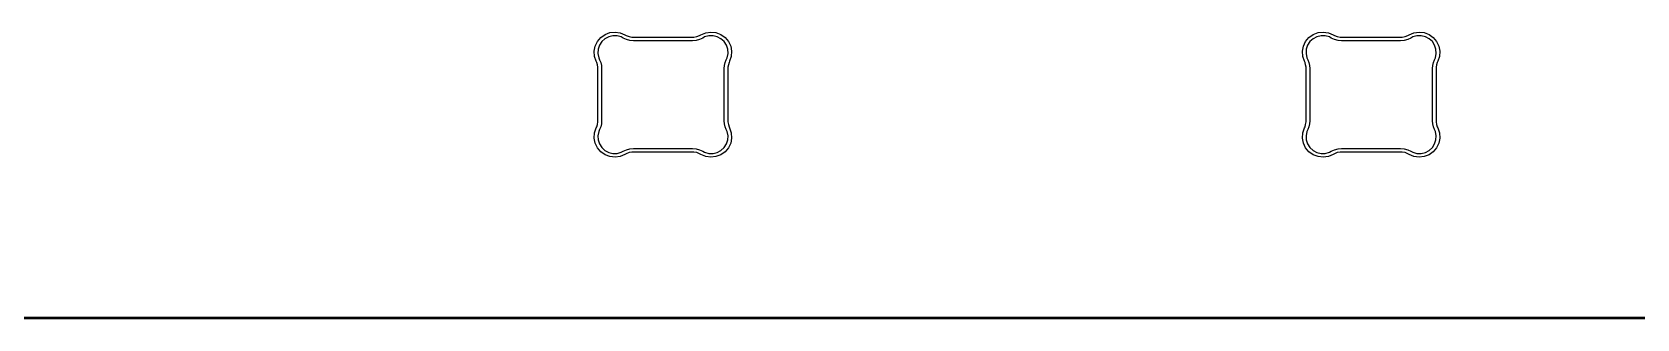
# Model space of a CAD drawing. Extents: x -0.9 to 12.5, y -6 to -2.
# Drawn here: x 7.492 to 9.192, y -5.967 to -5.663 of the extents above; entities that cross this region are included whole.
import ezdxf

# ---------------------------------------------------------------- set-up
doc = ezdxf.new("R2010")
doc.units = 0
doc.header["$MEASUREMENT"] = 0
doc.layers.add('BLACK', color=7, linetype='CONTINUOUS')

msp = doc.modelspace()

# ---------------------------------------------------------------- linework, layer by layer
at = {"layer": 'BLACK', "linetype": 'CONTINUOUS'}
for p, q in [((8.0885, -5.6777), (8.0909, -5.6727)), ((8.0909, -5.6727), (8.0944, -5.6685)), ((8.0954, -5.6729), (8.093, -5.6767)), ((8.0944, -5.6685), (8.0989, -5.6653)), ((8.0987, -5.6698), (8.0954, -5.6729)), ((8.1028, -5.6677), (8.0987, -5.6698)), ((8.0989, -5.6653), (8.104, -5.6633)), ((8.1072, -5.6666), (8.1028, -5.6677)), ((8.104, -5.6633), (8.1095, -5.6627)), ((8.1117, -5.6667), (8.1072, -5.6666)), ((8.1095, -5.6627), (8.115, -5.6635)), ((8.1161, -5.6679), (8.1117, -5.6667)), ((8.115, -5.6635), (8.12, -5.6657)), ((8.118, -5.6691), (8.1161, -5.6679)), ((8.1215, -5.6707), (8.118, -5.6691)), ((8.118, -5.6691), (8.118, -5.6691)), ((8.118, -5.6691), (8.118, -5.6691)), ((8.118, -5.6691), (8.118, -5.6691)), ((8.118, -5.6691), (8.118, -5.6691)), ((8.12, -5.6657), (8.12, -5.6657)), ((8.12, -5.6657), (8.12, -5.6657)), ((8.12, -5.6657), (8.12, -5.6657)), ((8.12, -5.6657), (8.12, -5.6657)), ((8.12, -5.6657), (8.12, -5.6657)), ((8.12, -5.6657), (8.1214, -5.6665)), ((8.1214, -5.6665), (8.1243, -5.6676)), ((8.1252, -5.6717), (8.1215, -5.6707)), ((8.1243, -5.6676), (8.1274, -5.6681)), ((8.129, -5.672), (8.1252, -5.6717)), ((8.1274, -5.6681), (8.129, -5.6681)), ((8.129, -5.6681), (8.129, -5.6681)), ((8.129, -5.6681), (8.129, -5.6681)), ((8.129, -5.6681), (8.1915, -5.6681)), ((8.1915, -5.672), (8.129, -5.672)), ((8.129, -5.672), (8.129, -5.672)), ((8.1915, -5.6681), (8.1915, -5.6681)), ((8.1915, -5.6681), (8.1915, -5.6681)), ((8.1915, -5.6681), (8.1915, -5.6681)), ((8.1915, -5.6681), (8.1931, -5.6681)), ((8.1953, -5.6717), (8.1915, -5.672)), ((8.1915, -5.672), (8.1915, -5.672)), ((8.1915, -5.672), (8.1915, -5.672)), ((8.1931, -5.6681), (8.1962, -5.6676)), ((8.199, -5.6707), (8.1953, -5.6717)), ((8.1962, -5.6676), (8.1991, -5.6665)), ((8.2024, -5.6691), (8.199, -5.6707)), ((8.1991, -5.6665), (8.2005, -5.6657)), ((8.2005, -5.6657), (8.2055, -5.6635)), ((8.2005, -5.6657), (8.2005, -5.6657)), ((8.2005, -5.6657), (8.2005, -5.6657)), ((8.2005, -5.6657), (8.2005, -5.6657)), ((8.2044, -5.6679), (8.2024, -5.6691)), ((8.2024, -5.6691), (8.2024, -5.6691)), ((8.2024, -5.6691), (8.2024, -5.6691)), ((8.2024, -5.6691), (8.2024, -5.6691)), ((8.2088, -5.6667), (8.2044, -5.6679)), ((8.2055, -5.6635), (8.211, -5.6627)), ((8.2133, -5.6666), (8.2088, -5.6667)), ((8.211, -5.6627), (8.2164, -5.6633)), ((8.2177, -5.6677), (8.2133, -5.6666)), ((8.2164, -5.6633), (8.2216, -5.6653)), ((8.2217, -5.6698), (8.2177, -5.6677)), ((8.2216, -5.6653), (8.2261, -5.6685)), ((8.2251, -5.6729), (8.2217, -5.6698)), ((8.2275, -5.6767), (8.2251, -5.6729)), ((8.2261, -5.6685), (8.2296, -5.6727)), ((8.2296, -5.6727), (8.232, -5.6777)), ((8.8385, -5.6777), (8.8409, -5.6727)), ((8.8409, -5.6727), (8.8444, -5.6685)), ((8.8454, -5.6729), (8.843, -5.6767)), ((8.8444, -5.6685), (8.8489, -5.6653)), ((8.8487, -5.6698), (8.8454, -5.6729)), ((8.8528, -5.6677), (8.8487, -5.6698)), ((8.8489, -5.6653), (8.854, -5.6633)), ((8.8572, -5.6666), (8.8528, -5.6677)), ((8.854, -5.6633), (8.8595, -5.6627)), ((8.8617, -5.6667), (8.8572, -5.6666)), ((8.8595, -5.6627), (8.865, -5.6635)), ((8.8661, -5.6679), (8.8617, -5.6667)), ((8.865, -5.6635), (8.87, -5.6657)), ((8.868, -5.6691), (8.8661, -5.6679)), ((8.8715, -5.6707), (8.868, -5.6691)), ((8.868, -5.6691), (8.868, -5.6691)), ((8.868, -5.6691), (8.868, -5.6691)), ((8.868, -5.6691), (8.868, -5.6691)), ((8.868, -5.6691), (8.868, -5.6691)), ((8.87, -5.6657), (8.87, -5.6657)), ((8.87, -5.6657), (8.87, -5.6657)), ((8.87, -5.6657), (8.87, -5.6657)), ((8.87, -5.6657), (8.87, -5.6657)), ((8.87, -5.6657), (8.87, -5.6657)), ((8.87, -5.6657), (8.8714, -5.6665)), ((8.8714, -5.6665), (8.8743, -5.6676)), ((8.8752, -5.6717), (8.8715, -5.6707)), ((8.8743, -5.6676), (8.8774, -5.6681)), ((8.879, -5.672), (8.8752, -5.6717)), ((8.8774, -5.6681), (8.879, -5.6681)), ((8.879, -5.6681), (8.879, -5.6681)), ((8.879, -5.6681), (8.879, -5.6681)), ((8.879, -5.6681), (8.9415, -5.6681)), ((8.9415, -5.672), (8.879, -5.672)), ((8.879, -5.672), (8.879, -5.672)), ((8.9415, -5.6681), (8.9415, -5.6681)), ((8.9415, -5.6681), (8.9415, -5.6681)), ((8.9415, -5.6681), (8.9415, -5.6681)), ((8.9415, -5.6681), (8.9431, -5.6681)), ((8.9453, -5.6717), (8.9415, -5.672)), ((8.9415, -5.672), (8.9415, -5.672)), ((8.9415, -5.672), (8.9415, -5.672)), ((8.9431, -5.6681), (8.9462, -5.6676)), ((8.949, -5.6707), (8.9453, -5.6717)), ((8.9462, -5.6676), (8.9491, -5.6665)), ((8.9524, -5.6691), (8.949, -5.6707)), ((8.9491, -5.6665), (8.9505, -5.6657)), ((8.9505, -5.6657), (8.9555, -5.6635)), ((8.9505, -5.6657), (8.9505, -5.6657)), ((8.9505, -5.6657), (8.9505, -5.6657)), ((8.9505, -5.6657), (8.9505, -5.6657)), ((8.9544, -5.6679), (8.9524, -5.6691)), ((8.9524, -5.6691), (8.9524, -5.6691)), ((8.9524, -5.6691), (8.9524, -5.6691)), ((8.9524, -5.6691), (8.9524, -5.6691)), ((8.9588, -5.6667), (8.9544, -5.6679)), ((8.9555, -5.6635), (8.961, -5.6627)), ((8.9633, -5.6666), (8.9588, -5.6667)), ((8.961, -5.6627), (8.9664, -5.6633)), ((8.9677, -5.6677), (8.9633, -5.6666)), ((8.9664, -5.6633), (8.9716, -5.6653)), ((8.9717, -5.6698), (8.9677, -5.6677)), ((8.9716, -5.6653), (8.9761, -5.6685)), ((8.9751, -5.6729), (8.9717, -5.6698)), ((8.9775, -5.6767), (8.9751, -5.6729)), ((8.9761, -5.6685), (8.9796, -5.6727)), ((8.9796, -5.6727), (8.982, -5.6777)), ((8.0875, -5.6831), (8.0885, -5.6777)), ((8.0878, -5.6886), (8.0875, -5.6831)), ((8.0896, -5.6938), (8.0878, -5.6886)), ((8.0916, -5.681), (8.0913, -5.6856)), ((8.0913, -5.6856), (8.0922, -5.69)), ((8.093, -5.6767), (8.0916, -5.681)), ((8.0922, -5.69), (8.0931, -5.6921)), ((8.0931, -5.6921), (8.0943, -5.6951)), ((8.2262, -5.6951), (8.2273, -5.6921)), ((8.2273, -5.6921), (8.2283, -5.69)), ((8.2273, -5.6921), (8.2273, -5.6921)), ((8.2273, -5.6921), (8.2273, -5.6921)), ((8.2273, -5.6921), (8.2273, -5.6921)), ((8.2273, -5.6921), (8.2273, -5.6921)), ((8.2273, -5.6921), (8.2273, -5.6921)), ((8.2289, -5.681), (8.2275, -5.6767)), ((8.2283, -5.69), (8.2292, -5.6856)), ((8.2292, -5.6856), (8.2289, -5.681)), ((8.2326, -5.6886), (8.2309, -5.6938)), ((8.232, -5.6777), (8.233, -5.6831)), ((8.233, -5.6831), (8.2326, -5.6886)), ((8.8375, -5.6831), (8.8385, -5.6777)), ((8.8378, -5.6886), (8.8375, -5.6831)), ((8.8396, -5.6938), (8.8378, -5.6886)), ((8.8416, -5.681), (8.8413, -5.6856)), ((8.8413, -5.6856), (8.8422, -5.69)), ((8.843, -5.6767), (8.8416, -5.681)), ((8.8422, -5.69), (8.8431, -5.6921)), ((8.8431, -5.6921), (8.8443, -5.6951)), ((8.9762, -5.6951), (8.9773, -5.6921)), ((8.9773, -5.6921), (8.9783, -5.69)), ((8.9773, -5.6921), (8.9773, -5.6921)), ((8.9773, -5.6921), (8.9773, -5.6921)), ((8.9773, -5.6921), (8.9773, -5.6921)), ((8.9773, -5.6921), (8.9773, -5.6921)), ((8.9773, -5.6921), (8.9773, -5.6921)), ((8.9789, -5.681), (8.9775, -5.6767)), ((8.9783, -5.69), (8.9792, -5.6856)), ((8.9792, -5.6856), (8.9789, -5.681)), ((8.9826, -5.6886), (8.9809, -5.6938)), ((8.982, -5.6777), (8.983, -5.6831)), ((8.983, -5.6831), (8.9826, -5.6886)), ((8.0902, -5.695), (8.0896, -5.6938)), ((8.0896, -5.6938), (8.0896, -5.6938)), ((8.0909, -5.6975), (8.0902, -5.695)), ((8.0913, -5.7001), (8.0909, -5.6975)), ((8.0913, -5.7015), (8.0913, -5.7001)), ((8.0913, -5.7568), (8.0913, -5.7015)), ((8.0913, -5.7015), (8.0913, -5.7015)), ((8.0943, -5.6951), (8.095, -5.6982)), ((8.095, -5.6982), (8.0953, -5.7015)), ((8.0953, -5.7015), (8.0953, -5.7015)), ((8.0953, -5.7015), (8.0953, -5.7015)), ((8.0953, -5.7015), (8.0953, -5.7015)), ((8.0953, -5.7015), (8.0953, -5.7568)), ((8.2252, -5.7015), (8.2254, -5.6982)), ((8.2252, -5.7568), (8.2252, -5.7015)), ((8.2252, -5.7015), (8.2252, -5.7015)), ((8.2252, -5.7015), (8.2252, -5.7015)), ((8.2254, -5.6982), (8.2262, -5.6951)), ((8.2295, -5.6975), (8.2291, -5.7001)), ((8.2291, -5.7001), (8.2291, -5.7015)), ((8.2291, -5.7015), (8.2291, -5.7568)), ((8.2303, -5.695), (8.2295, -5.6975)), ((8.2309, -5.6938), (8.2303, -5.695)), ((8.2309, -5.6938), (8.2309, -5.6938)), ((8.2309, -5.6938), (8.2309, -5.6938)), ((8.2309, -5.6938), (8.2309, -5.6938)), ((8.2309, -5.6938), (8.2309, -5.6938)), ((8.8402, -5.695), (8.8396, -5.6938)), ((8.8396, -5.6938), (8.8396, -5.6938)), ((8.8409, -5.6975), (8.8402, -5.695)), ((8.8413, -5.7001), (8.8409, -5.6975)), ((8.8413, -5.7015), (8.8413, -5.7001)), ((8.8413, -5.7568), (8.8413, -5.7015)), ((8.8413, -5.7015), (8.8413, -5.7015)), ((8.8443, -5.6951), (8.845, -5.6982)), ((8.845, -5.6982), (8.8453, -5.7015)), ((8.8453, -5.7015), (8.8453, -5.7015)), ((8.8453, -5.7015), (8.8453, -5.7015)), ((8.8453, -5.7015), (8.8453, -5.7015)), ((8.8453, -5.7015), (8.8453, -5.7568)), ((8.9752, -5.7015), (8.9754, -5.6982)), ((8.9752, -5.7568), (8.9752, -5.7015)), ((8.9752, -5.7015), (8.9752, -5.7015)), ((8.9752, -5.7015), (8.9752, -5.7015)), ((8.9754, -5.6982), (8.9762, -5.6951)), ((8.9795, -5.6975), (8.9791, -5.7001)), ((8.9791, -5.7001), (8.9791, -5.7015)), ((8.9791, -5.7015), (8.9791, -5.7568)), ((8.9803, -5.695), (8.9795, -5.6975)), ((8.9809, -5.6938), (8.9803, -5.695)), ((8.9809, -5.6938), (8.9809, -5.6938)), ((8.9809, -5.6938), (8.9809, -5.6938)), ((8.9809, -5.6938), (8.9809, -5.6938)), ((8.9809, -5.6938), (8.9809, -5.6938)), ((8.0902, -5.7633), (8.0909, -5.7608)), ((8.0909, -5.7608), (8.0913, -5.7581)), ((8.0913, -5.7581), (8.0913, -5.7568)), ((8.0913, -5.7568), (8.0913, -5.7568)), ((8.095, -5.76), (8.0943, -5.7632)), ((8.0953, -5.7568), (8.095, -5.76)), ((8.0953, -5.7568), (8.0953, -5.7568)), ((8.0953, -5.7568), (8.0953, -5.7568)), ((8.2254, -5.76), (8.2252, -5.7568)), ((8.2252, -5.7568), (8.2252, -5.7568)), ((8.2252, -5.7568), (8.2252, -5.7568)), ((8.2252, -5.7568), (8.2252, -5.7568)), ((8.2262, -5.7632), (8.2254, -5.76)), ((8.2291, -5.7568), (8.2291, -5.7568)), ((8.2291, -5.7568), (8.2291, -5.7581)), ((8.2291, -5.7581), (8.2295, -5.7608)), ((8.2295, -5.7608), (8.2303, -5.7633)), ((8.8402, -5.7633), (8.8409, -5.7608)), ((8.8409, -5.7608), (8.8413, -5.7581)), ((8.8413, -5.7581), (8.8413, -5.7568)), ((8.8413, -5.7568), (8.8413, -5.7568)), ((8.845, -5.76), (8.8443, -5.7632)), ((8.8453, -5.7568), (8.845, -5.76)), ((8.8453, -5.7568), (8.8453, -5.7568)), ((8.8453, -5.7568), (8.8453, -5.7568)), ((8.9754, -5.76), (8.9752, -5.7568)), ((8.9752, -5.7568), (8.9752, -5.7568)), ((8.9752, -5.7568), (8.9752, -5.7568)), ((8.9752, -5.7568), (8.9752, -5.7568)), ((8.9762, -5.7632), (8.9754, -5.76)), ((8.9791, -5.7568), (8.9791, -5.7568)), ((8.9791, -5.7568), (8.9791, -5.7581)), ((8.9791, -5.7581), (8.9795, -5.7608)), ((8.9795, -5.7608), (8.9803, -5.7633)), ((8.0875, -5.7752), (8.0878, -5.7697)), ((8.0885, -5.7806), (8.0875, -5.7752)), ((8.0878, -5.7697), (8.0896, -5.7645)), ((8.0896, -5.7645), (8.0902, -5.7633)), ((8.0896, -5.7645), (8.0896, -5.7645)), ((8.0896, -5.7645), (8.0896, -5.7645)), ((8.0896, -5.7645), (8.0896, -5.7645)), ((8.0896, -5.7645), (8.0896, -5.7645)), ((8.0922, -5.7682), (8.0913, -5.7727)), ((8.0913, -5.7727), (8.0916, -5.7772)), ((8.0916, -5.7772), (8.093, -5.7815)), ((8.0931, -5.7662), (8.0922, -5.7682)), ((8.0943, -5.7632), (8.0931, -5.7662)), ((8.0931, -5.7662), (8.0931, -5.7662)), ((8.0931, -5.7662), (8.0931, -5.7662)), ((8.0931, -5.7662), (8.0931, -5.7662)), ((8.0931, -5.7662), (8.0931, -5.7662)), ((8.0931, -5.7662), (8.0931, -5.7662)), ((8.2273, -5.7662), (8.2262, -5.7632)), ((8.2283, -5.7682), (8.2273, -5.7662)), ((8.2273, -5.7662), (8.2273, -5.7662)), ((8.2273, -5.7662), (8.2273, -5.7662)), ((8.2275, -5.7815), (8.2289, -5.7772)), ((8.2292, -5.7727), (8.2283, -5.7682)), ((8.2289, -5.7772), (8.2292, -5.7727)), ((8.2303, -5.7633), (8.2309, -5.7645)), ((8.2309, -5.7645), (8.2309, -5.7645)), ((8.2309, -5.7645), (8.2309, -5.7645)), ((8.2309, -5.7645), (8.2326, -5.7697)), ((8.233, -5.7752), (8.232, -5.7806)), ((8.2326, -5.7697), (8.233, -5.7752)), ((8.8375, -5.7752), (8.8378, -5.7697)), ((8.8385, -5.7806), (8.8375, -5.7752)), ((8.8378, -5.7697), (8.8396, -5.7645)), ((8.8396, -5.7645), (8.8402, -5.7633)), ((8.8396, -5.7645), (8.8396, -5.7645)), ((8.8396, -5.7645), (8.8396, -5.7645)), ((8.8396, -5.7645), (8.8396, -5.7645)), ((8.8396, -5.7645), (8.8396, -5.7645)), ((8.8422, -5.7682), (8.8413, -5.7727)), ((8.8413, -5.7727), (8.8416, -5.7772)), ((8.8416, -5.7772), (8.843, -5.7815)), ((8.8431, -5.7662), (8.8422, -5.7682)), ((8.8443, -5.7632), (8.8431, -5.7662)), ((8.8431, -5.7662), (8.8431, -5.7662)), ((8.8431, -5.7662), (8.8431, -5.7662)), ((8.8431, -5.7662), (8.8431, -5.7662)), ((8.8431, -5.7662), (8.8431, -5.7662)), ((8.8431, -5.7662), (8.8431, -5.7662)), ((8.9773, -5.7662), (8.9762, -5.7632)), ((8.9783, -5.7682), (8.9773, -5.7662)), ((8.9773, -5.7662), (8.9773, -5.7662)), ((8.9773, -5.7662), (8.9773, -5.7662)), ((8.9775, -5.7815), (8.9789, -5.7772)), ((8.9792, -5.7727), (8.9783, -5.7682)), ((8.9789, -5.7772), (8.9792, -5.7727)), ((8.9803, -5.7633), (8.9809, -5.7645)), ((8.9809, -5.7645), (8.9809, -5.7645)), ((8.9809, -5.7645), (8.9809, -5.7645)), ((8.9809, -5.7645), (8.9826, -5.7697)), ((8.983, -5.7752), (8.982, -5.7806)), ((8.9826, -5.7697), (8.983, -5.7752)), ((8.0909, -5.7856), (8.0885, -5.7806)), ((8.0944, -5.7898), (8.0909, -5.7856)), ((8.093, -5.7815), (8.0954, -5.7854)), ((8.0989, -5.793), (8.0944, -5.7898)), ((8.0954, -5.7854), (8.0987, -5.7884)), ((8.0987, -5.7884), (8.1028, -5.7906)), ((8.104, -5.7949), (8.0989, -5.793)), ((8.1028, -5.7906), (8.1072, -5.7916)), ((8.1095, -5.7955), (8.104, -5.7949)), ((8.1072, -5.7916), (8.1117, -5.7915)), ((8.115, -5.7947), (8.1095, -5.7955)), ((8.1117, -5.7915), (8.1161, -5.7903)), ((8.12, -5.7926), (8.115, -5.7947)), ((8.1161, -5.7903), (8.118, -5.7892)), ((8.118, -5.7892), (8.1215, -5.7876)), ((8.118, -5.7892), (8.118, -5.7892)), ((8.1214, -5.7918), (8.12, -5.7926)), ((8.12, -5.7926), (8.12, -5.7926)), ((8.12, -5.7926), (8.12, -5.7926)), ((8.1243, -5.7907), (8.1214, -5.7918)), ((8.1215, -5.7876), (8.1252, -5.7866)), ((8.1274, -5.7902), (8.1243, -5.7907)), ((8.1252, -5.7866), (8.129, -5.7862)), ((8.129, -5.7902), (8.1274, -5.7902)), ((8.129, -5.7862), (8.129, -5.7862)), ((8.129, -5.7862), (8.129, -5.7862)), ((8.129, -5.7862), (8.129, -5.7862)), ((8.129, -5.7862), (8.1915, -5.7862)), ((8.1915, -5.7902), (8.129, -5.7902)), ((8.129, -5.7902), (8.129, -5.7902)), ((8.129, -5.7902), (8.129, -5.7902)), ((8.1915, -5.7862), (8.1915, -5.7862)), ((8.1915, -5.7862), (8.1953, -5.7866)), ((8.1931, -5.7902), (8.1915, -5.7902)), ((8.1915, -5.7902), (8.1915, -5.7902)), ((8.1915, -5.7902), (8.1915, -5.7902)), ((8.1962, -5.7907), (8.1931, -5.7902)), ((8.1953, -5.7866), (8.199, -5.7876)), ((8.1991, -5.7918), (8.1962, -5.7907)), ((8.199, -5.7876), (8.2024, -5.7892)), ((8.2005, -5.7926), (8.1991, -5.7918)), ((8.2055, -5.7947), (8.2005, -5.7926)), ((8.2005, -5.7926), (8.2005, -5.7926)), ((8.2005, -5.7926), (8.2005, -5.7926)), ((8.2005, -5.7926), (8.2005, -5.7926)), ((8.2005, -5.7926), (8.2005, -5.7926)), ((8.2005, -5.7926), (8.2005, -5.7926)), ((8.2024, -5.7892), (8.2024, -5.7892)), ((8.2024, -5.7892), (8.2024, -5.7892)), ((8.2024, -5.7892), (8.2024, -5.7892)), ((8.2024, -5.7892), (8.2024, -5.7892)), ((8.2024, -5.7892), (8.2044, -5.7903)), ((8.2044, -5.7903), (8.2088, -5.7915)), ((8.211, -5.7955), (8.2055, -5.7947)), ((8.2088, -5.7915), (8.2133, -5.7916)), ((8.2164, -5.7949), (8.211, -5.7955)), ((8.2133, -5.7916), (8.2177, -5.7906)), ((8.2216, -5.793), (8.2164, -5.7949)), ((8.2177, -5.7906), (8.2217, -5.7884)), ((8.2261, -5.7898), (8.2216, -5.793)), ((8.2217, -5.7884), (8.2251, -5.7854)), ((8.2251, -5.7854), (8.2275, -5.7815)), ((8.2296, -5.7856), (8.2261, -5.7898)), ((8.232, -5.7806), (8.2296, -5.7856)), ((8.8409, -5.7856), (8.8385, -5.7806)), ((8.8444, -5.7898), (8.8409, -5.7856)), ((8.843, -5.7815), (8.8454, -5.7854)), ((8.8489, -5.793), (8.8444, -5.7898)), ((8.8454, -5.7854), (8.8487, -5.7884)), ((8.8487, -5.7884), (8.8528, -5.7906)), ((8.854, -5.7949), (8.8489, -5.793)), ((8.8528, -5.7906), (8.8572, -5.7916)), ((8.8595, -5.7955), (8.854, -5.7949)), ((8.8572, -5.7916), (8.8617, -5.7915)), ((8.865, -5.7947), (8.8595, -5.7955)), ((8.8617, -5.7915), (8.8661, -5.7903)), ((8.87, -5.7926), (8.865, -5.7947)), ((8.8661, -5.7903), (8.868, -5.7892)), ((8.868, -5.7892), (8.8715, -5.7876)), ((8.868, -5.7892), (8.868, -5.7892)), ((8.8714, -5.7918), (8.87, -5.7926)), ((8.87, -5.7926), (8.87, -5.7926)), ((8.87, -5.7926), (8.87, -5.7926)), ((8.8743, -5.7907), (8.8714, -5.7918)), ((8.8715, -5.7876), (8.8752, -5.7866)), ((8.8774, -5.7902), (8.8743, -5.7907)), ((8.8752, -5.7866), (8.879, -5.7862)), ((8.879, -5.7902), (8.8774, -5.7902)), ((8.879, -5.7862), (8.879, -5.7862)), ((8.879, -5.7862), (8.879, -5.7862)), ((8.879, -5.7862), (8.879, -5.7862)), ((8.879, -5.7862), (8.9415, -5.7862)), ((8.9415, -5.7902), (8.879, -5.7902)), ((8.879, -5.7902), (8.879, -5.7902)), ((8.879, -5.7902), (8.879, -5.7902)), ((8.9415, -5.7862), (8.9415, -5.7862)), ((8.9415, -5.7862), (8.9453, -5.7866)), ((8.9431, -5.7902), (8.9415, -5.7902)), ((8.9415, -5.7902), (8.9415, -5.7902)), ((8.9415, -5.7902), (8.9415, -5.7902)), ((8.9462, -5.7907), (8.9431, -5.7902)), ((8.9453, -5.7866), (8.949, -5.7876)), ((8.9491, -5.7918), (8.9462, -5.7907)), ((8.949, -5.7876), (8.9524, -5.7892)), ((8.9505, -5.7926), (8.9491, -5.7918)), ((8.9555, -5.7947), (8.9505, -5.7926)), ((8.9505, -5.7926), (8.9505, -5.7926)), ((8.9505, -5.7926), (8.9505, -5.7926)), ((8.9505, -5.7926), (8.9505, -5.7926)), ((8.9505, -5.7926), (8.9505, -5.7926)), ((8.9505, -5.7926), (8.9505, -5.7926)), ((8.9524, -5.7892), (8.9524, -5.7892)), ((8.9524, -5.7892), (8.9524, -5.7892)), ((8.9524, -5.7892), (8.9524, -5.7892)), ((8.9524, -5.7892), (8.9524, -5.7892)), ((8.9524, -5.7892), (8.9544, -5.7903)), ((8.9544, -5.7903), (8.9588, -5.7915)), ((8.961, -5.7955), (8.9555, -5.7947)), ((8.9588, -5.7915), (8.9633, -5.7916)), ((8.9664, -5.7949), (8.961, -5.7955)), ((8.9633, -5.7916), (8.9677, -5.7906)), ((8.9716, -5.793), (8.9664, -5.7949)), ((8.9677, -5.7906), (8.9717, -5.7884)), ((8.9761, -5.7898), (8.9716, -5.793)), ((8.9717, -5.7884), (8.9751, -5.7854)), ((8.9751, -5.7854), (8.9775, -5.7815)), ((8.9796, -5.7856), (8.9761, -5.7898)), ((8.982, -5.7806), (8.9796, -5.7856)), ((-0.9203, -5.9652), (12.4951, -5.9652)), ((12.4961, -5.9671), (-0.9213, -5.9671))]:
    msp.add_line(p, q, dxfattribs=at)

doc.saveas('drawing.dxf')
